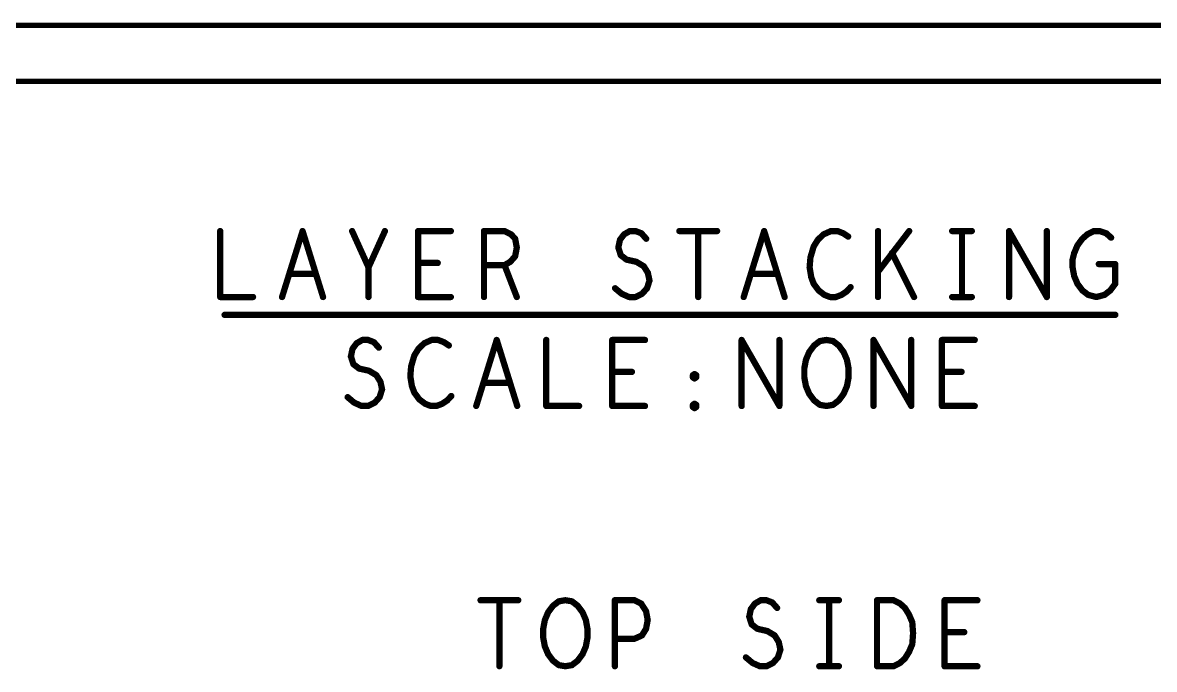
# Model space of a CAD drawing. Extents: x -2963 to -2452, y -1056 to -650.
# Drawn here: x -2598.29 to -2570.83, y -795.37 to -779.68 of the extents above; entities that cross this region are included whole.
import ezdxf

# ---------------------------------------------------------------- set-up
doc = ezdxf.new("R2010")
doc.units = 0
doc.header["$MEASUREMENT"] = 0
doc.layers.add('DRILLDRAWING', color=1, linetype='CONTINUOUS')

msp = doc.modelspace()

# ---------------------------------------------------------------- linework, layer by layer
at = {"layer": 'DRILLDRAWING'}
for points, const_width in [([(-2625.691, -779.747), (-2517.741, -779.747)], 0.13), ([(-2625.691, -781.106), (-2517.741, -781.106)], 0.13), ([(-2593.498, -786.337), (-2593.498, -784.737)], 0.152), ([(-2591.997, -786.337), (-2591.499, -784.737)], 0.152), ([(-2591.499, -784.737), (-2591.002, -786.337)], 0.152), ([(-2590.297, -784.737), (-2589.899, -785.617)], 0.152), ([(-2589.899, -785.617), (-2589.501, -784.737)], 0.152), ([(-2588.697, -786.337), (-2588.697, -784.737)], 0.152), ([(-2588.697, -784.737), (-2587.901, -784.737)], 0.152), ([(-2587.097, -786.337), (-2587.097, -784.737)], 0.152), ([(-2587.097, -784.737), (-2586.599, -784.737)], 0.152), ([(-2586.599, -784.737), (-2586.44, -784.817)], 0.152), ([(-2586.44, -784.817), (-2586.341, -784.923)], 0.152), ([(-2586.341, -784.923), (-2586.301, -785.137)], 0.152), ([(-2583.837, -785.137), (-2583.797, -784.95)], 0.152), ([(-2583.797, -784.95), (-2583.697, -784.817)], 0.152), ([(-2583.697, -784.817), (-2583.558, -784.737)], 0.152), ([(-2583.558, -784.737), (-2583.419, -784.737)], 0.152), ([(-2583.419, -784.737), (-2583.279, -784.79)], 0.152), ([(-2583.279, -784.79), (-2583.16, -784.923)], 0.152), ([(-2582.356, -784.737), (-2581.44, -784.737)], 0.152), ([(-2581.898, -786.337), (-2581.898, -784.737)], 0.152), ([(-2580.795, -786.337), (-2580.298, -784.737)], 0.152), ([(-2580.298, -784.737), (-2579.801, -786.337)], 0.152), ([(-2579.096, -785.11), (-2578.996, -784.95)], 0.152), ([(-2578.996, -784.95), (-2578.857, -784.817)], 0.152), ([(-2578.857, -784.817), (-2578.678, -784.737)], 0.152), ([(-2578.678, -784.737), (-2578.519, -784.737)], 0.152), ([(-2578.519, -784.737), (-2578.38, -784.79)], 0.152), ([(-2578.38, -784.79), (-2578.26, -784.87)], 0.152), ([(-2577.535, -786.337), (-2577.535, -784.737)], 0.152), ([(-2577.535, -785.724), (-2576.779, -784.737)], 0.152), ([(-2575.736, -784.737), (-2575.259, -784.737)], 0.152), ([(-2575.497, -786.337), (-2575.497, -784.737)], 0.152), ([(-2574.355, -786.337), (-2574.355, -784.737)], 0.152), ([(-2574.355, -784.737), (-2573.439, -786.337)], 0.152), ([(-2573.439, -786.337), (-2573.439, -784.737)], 0.152), ([(-2572.695, -785.083), (-2572.576, -784.923)], 0.152), ([(-2572.576, -784.923), (-2572.456, -784.817)], 0.152), ([(-2572.456, -784.817), (-2572.297, -784.737)], 0.152), ([(-2572.297, -784.737), (-2572.158, -784.737)], 0.152), ([(-2572.158, -784.737), (-2571.999, -784.79)], 0.152), ([(-2571.999, -784.79), (-2571.879, -784.897)], 0.152), ([(-2586.341, -785.35), (-2586.301, -785.137)], 0.152), ([(-2583.837, -785.137), (-2583.777, -785.323)], 0.152), ([(-2579.175, -785.377), (-2579.096, -785.11)], 0.152), ([(-2572.774, -785.27), (-2572.695, -785.083)], 0.152), ([(-2588.697, -785.51), (-2588.219, -785.51)], 0.152), ([(-2586.599, -785.563), (-2586.46, -785.483)], 0.152), ([(-2586.46, -785.483), (-2586.341, -785.35)], 0.152), ([(-2583.777, -785.323), (-2583.638, -785.43)], 0.152), ([(-2583.638, -785.43), (-2583.399, -785.483)], 0.152), ([(-2583.399, -785.483), (-2583.22, -785.59)], 0.152), ([(-2579.195, -785.617), (-2579.175, -785.377)], 0.152), ([(-2577.197, -785.27), (-2576.66, -786.337)], 0.152), ([(-2572.814, -785.43), (-2572.774, -785.27)], 0.152), ([(-2572.814, -785.617), (-2572.814, -785.43)], 0.152), ([(-2591.818, -785.777), (-2591.181, -785.777)], 0.152), ([(-2589.899, -786.337), (-2589.899, -785.617)], 0.152), ([(-2587.097, -785.563), (-2586.599, -785.563)], 0.152), ([(-2586.599, -785.563), (-2586.301, -786.337)], 0.152), ([(-2583.22, -785.59), (-2583.12, -785.75)], 0.152), ([(-2583.12, -785.75), (-2583.081, -785.937)], 0.152), ([(-2580.616, -785.777), (-2579.98, -785.777)], 0.152), ([(-2579.195, -785.617), (-2579.155, -785.857)], 0.152), ([(-2572.814, -785.617), (-2572.774, -785.83)], 0.152), ([(-2572.178, -785.537), (-2571.78, -785.537)], 0.152), ([(-2571.78, -786.017), (-2571.78, -785.537)], 0.152), ([(-2583.14, -786.124), (-2583.081, -785.937)], 0.152), ([(-2579.155, -785.857), (-2579.096, -786.017)], 0.152), ([(-2579.096, -786.017), (-2578.976, -786.177)], 0.152), ([(-2572.774, -785.83), (-2572.695, -786.017)], 0.152), ([(-2572.695, -786.017), (-2572.576, -786.177)], 0.152), ([(-2571.899, -786.177), (-2571.78, -786.017)], 0.152), ([(-2593.498, -786.337), (-2592.702, -786.337)], 0.152), ([(-2588.697, -786.337), (-2587.901, -786.337)], 0.152), ([(-2583.916, -786.124), (-2583.757, -786.257)], 0.152), ([(-2583.757, -786.257), (-2583.578, -786.337)], 0.152), ([(-2583.578, -786.337), (-2583.419, -786.337)], 0.152), ([(-2583.419, -786.337), (-2583.26, -786.257)], 0.152), ([(-2583.26, -786.257), (-2583.14, -786.124)], 0.152), ([(-2578.976, -786.177), (-2578.837, -786.284)], 0.152), ([(-2578.837, -786.284), (-2578.698, -786.337)], 0.152), ([(-2578.698, -786.337), (-2578.559, -786.337)], 0.152), ([(-2578.559, -786.337), (-2578.419, -786.284)], 0.152), ([(-2578.419, -786.284), (-2578.3, -786.204)], 0.152), ([(-2578.3, -786.204), (-2578.2, -786.097)], 0.152), ([(-2575.736, -786.337), (-2575.259, -786.337)], 0.152), ([(-2572.576, -786.177), (-2572.436, -786.284)], 0.152), ([(-2572.436, -786.284), (-2572.237, -786.337)], 0.152), ([(-2572.237, -786.337), (-2572.038, -786.284)], 0.152), ([(-2572.038, -786.284), (-2571.899, -786.177)], 0.152), ([(-2593.392, -786.769), (-2571.776, -786.769)], 0.152), ([(-2590.187, -787.458), (-2590.048, -787.378)], 0.152), ([(-2590.048, -787.378), (-2589.909, -787.378)], 0.152), ([(-2589.909, -787.378), (-2589.769, -787.432)], 0.152), ([(-2589.769, -787.432), (-2589.65, -787.565)], 0.152), ([(-2588.547, -787.458), (-2588.368, -787.378)], 0.152), ([(-2588.368, -787.378), (-2588.209, -787.378)], 0.152), ([(-2588.209, -787.378), (-2588.07, -787.432)], 0.152), ([(-2588.07, -787.432), (-2587.95, -787.512)], 0.152), ([(-2587.285, -788.979), (-2586.788, -787.378)], 0.152), ([(-2586.788, -787.378), (-2586.29, -788.979)], 0.152), ([(-2585.585, -788.979), (-2585.585, -787.378)], 0.152), ([(-2583.985, -788.979), (-2583.985, -787.378)], 0.152), ([(-2583.985, -787.378), (-2583.189, -787.378)], 0.152), ([(-2580.845, -788.979), (-2580.845, -787.378)], 0.152), ([(-2580.845, -787.378), (-2579.929, -788.979)], 0.152), ([(-2579.929, -788.979), (-2579.929, -787.378)], 0.152), ([(-2579.085, -787.512), (-2578.946, -787.405)], 0.152), ([(-2578.946, -787.405), (-2578.787, -787.378)], 0.152), ([(-2578.787, -787.378), (-2578.627, -787.405)], 0.152), ([(-2578.627, -787.405), (-2578.488, -787.512)], 0.152), ([(-2577.644, -788.979), (-2577.644, -787.378)], 0.152), ([(-2577.644, -787.378), (-2576.729, -788.979)], 0.152), ([(-2576.729, -788.979), (-2576.729, -787.378)], 0.152), ([(-2575.984, -788.979), (-2575.984, -787.378)], 0.152), ([(-2575.984, -787.378), (-2575.188, -787.378)], 0.152), ([(-2590.326, -787.778), (-2590.287, -787.592)], 0.152), ([(-2590.287, -787.592), (-2590.187, -787.458)], 0.152), ([(-2588.786, -787.752), (-2588.686, -787.592)], 0.152), ([(-2588.686, -787.592), (-2588.547, -787.458)], 0.152), ([(-2579.284, -787.858), (-2579.205, -787.672)], 0.152), ([(-2579.205, -787.672), (-2579.085, -787.512)], 0.152), ([(-2578.488, -787.512), (-2578.369, -787.672)], 0.152), ([(-2578.369, -787.672), (-2578.289, -787.858)], 0.152), ([(-2590.326, -787.778), (-2590.267, -787.965)], 0.152), ([(-2590.267, -787.965), (-2590.127, -788.072)], 0.152), ([(-2588.865, -788.018), (-2588.786, -787.752)], 0.152), ([(-2579.324, -788.072), (-2579.284, -787.858)], 0.152), ([(-2578.289, -787.858), (-2578.249, -788.072)], 0.152), ([(-2590.127, -788.072), (-2589.889, -788.125)], 0.152), ([(-2589.889, -788.125), (-2589.709, -788.232)], 0.152), ([(-2589.709, -788.232), (-2589.61, -788.392)], 0.152), ([(-2588.885, -788.258), (-2588.865, -788.018)], 0.152), ([(-2588.885, -788.258), (-2588.846, -788.498)], 0.152), ([(-2583.985, -788.152), (-2583.508, -788.152)], 0.152), ([(-2582.027, -788.232), (-2581.987, -788.205)], 0.152), ([(-2582.027, -788.285), (-2582.027, -788.232)], 0.152), ([(-2581.987, -788.205), (-2581.947, -788.232)], 0.152), ([(-2581.947, -788.285), (-2581.947, -788.232)], 0.152), ([(-2579.324, -788.285), (-2579.324, -788.072)], 0.152), ([(-2578.249, -788.285), (-2578.249, -788.072)], 0.152), ([(-2575.984, -788.152), (-2575.507, -788.152)], 0.152), ([(-2589.61, -788.392), (-2589.57, -788.578)], 0.152), ([(-2588.846, -788.498), (-2588.786, -788.658)], 0.152), ([(-2587.106, -788.418), (-2586.469, -788.418)], 0.152), ([(-2582.027, -788.285), (-2581.987, -788.312)], 0.152), ([(-2581.987, -788.312), (-2581.947, -788.285)], 0.152), ([(-2579.324, -788.285), (-2579.284, -788.498)], 0.152), ([(-2579.284, -788.498), (-2579.205, -788.685)], 0.152), ([(-2578.369, -788.685), (-2578.289, -788.498)], 0.152), ([(-2578.289, -788.498), (-2578.249, -788.285)], 0.152), ([(-2590.406, -788.765), (-2590.247, -788.899)], 0.152), ([(-2589.749, -788.899), (-2589.63, -788.765)], 0.152), ([(-2589.63, -788.765), (-2589.57, -788.578)], 0.152), ([(-2588.786, -788.658), (-2588.667, -788.819)], 0.152), ([(-2588.667, -788.819), (-2588.527, -788.925)], 0.152), ([(-2587.99, -788.845), (-2587.891, -788.739)], 0.152), ([(-2579.205, -788.685), (-2579.085, -788.845)], 0.152), ([(-2578.488, -788.845), (-2578.369, -788.685)], 0.152), ([(-2590.247, -788.899), (-2590.068, -788.979)], 0.152), ([(-2590.068, -788.979), (-2589.909, -788.979)], 0.152), ([(-2589.909, -788.979), (-2589.749, -788.899)], 0.152), ([(-2588.527, -788.925), (-2588.388, -788.979)], 0.152), ([(-2588.388, -788.979), (-2588.249, -788.979)], 0.152), ([(-2588.249, -788.979), (-2588.109, -788.925)], 0.152), ([(-2588.109, -788.925), (-2587.99, -788.845)], 0.152), ([(-2585.585, -788.979), (-2584.789, -788.979)], 0.152), ([(-2583.985, -788.979), (-2583.189, -788.979)], 0.152), ([(-2582.027, -788.952), (-2581.987, -788.925)], 0.152), ([(-2582.027, -789.005), (-2582.027, -788.952)], 0.152), ([(-2582.027, -789.005), (-2581.987, -789.032)], 0.152), ([(-2581.987, -788.925), (-2581.947, -788.952)], 0.152), ([(-2581.987, -789.032), (-2581.947, -789.005)], 0.152), ([(-2581.947, -789.005), (-2581.947, -788.952)], 0.152), ([(-2579.085, -788.845), (-2578.946, -788.952)], 0.152), ([(-2578.946, -788.952), (-2578.787, -788.979)], 0.152), ([(-2578.787, -788.979), (-2578.627, -788.952)], 0.152), ([(-2578.627, -788.952), (-2578.488, -788.845)], 0.152), ([(-2575.984, -788.979), (-2575.188, -788.979)], 0.152), ([(-2587.181, -793.691), (-2586.265, -793.691)], 0.152), ([(-2586.723, -795.292), (-2586.723, -793.691)], 0.152), ([(-2585.421, -793.825), (-2585.282, -793.718)], 0.152), ([(-2585.282, -793.718), (-2585.123, -793.691)], 0.152), ([(-2585.123, -793.691), (-2584.963, -793.718)], 0.152), ([(-2584.963, -793.718), (-2584.824, -793.825)], 0.152), ([(-2583.921, -795.292), (-2583.921, -793.691)], 0.152), ([(-2583.921, -793.691), (-2583.443, -793.691)], 0.152), ([(-2583.443, -793.691), (-2583.284, -793.771)], 0.152), ([(-2583.284, -793.771), (-2583.164, -793.958)], 0.152), ([(-2580.621, -793.905), (-2580.521, -793.771)], 0.152), ([(-2580.521, -793.771), (-2580.382, -793.691)], 0.152), ([(-2580.382, -793.691), (-2580.243, -793.691)], 0.152), ([(-2580.243, -793.691), (-2580.103, -793.745)], 0.152), ([(-2580.103, -793.745), (-2579.984, -793.878)], 0.152), ([(-2578.961, -793.691), (-2578.483, -793.691)], 0.152), ([(-2578.722, -795.292), (-2578.722, -793.691)], 0.152), ([(-2577.559, -795.292), (-2577.559, -793.691)], 0.152), ([(-2577.559, -793.691), (-2577.162, -793.691)], 0.152), ([(-2577.162, -793.691), (-2577.002, -793.771)], 0.152), ([(-2577.002, -793.771), (-2576.883, -793.878)], 0.152), ([(-2575.92, -795.292), (-2575.92, -793.691)], 0.152), ([(-2575.92, -793.691), (-2575.123, -793.691)], 0.152), ([(-2585.62, -794.171), (-2585.541, -793.985)], 0.152), ([(-2585.541, -793.985), (-2585.421, -793.825)], 0.152), ([(-2584.824, -793.825), (-2584.705, -793.985)], 0.152), ([(-2584.705, -793.985), (-2584.625, -794.171)], 0.152), ([(-2583.164, -793.958), (-2583.124, -794.171)], 0.152), ([(-2580.66, -794.091), (-2580.621, -793.905)], 0.152), ([(-2576.883, -793.878), (-2576.783, -794.038)], 0.152), ([(-2576.783, -794.038), (-2576.704, -794.225)], 0.152), ([(-2585.66, -794.385), (-2585.62, -794.171)], 0.152), ([(-2584.625, -794.171), (-2584.586, -794.385)], 0.152), ([(-2583.164, -794.385), (-2583.124, -794.171)], 0.152), ([(-2580.66, -794.091), (-2580.601, -794.278)], 0.152), ([(-2580.601, -794.278), (-2580.461, -794.385)], 0.152), ([(-2576.704, -794.225), (-2576.684, -794.491)], 0.152), ([(-2585.66, -794.598), (-2585.66, -794.385)], 0.152), ([(-2584.586, -794.598), (-2584.586, -794.385)], 0.152), ([(-2583.443, -794.625), (-2583.264, -794.545)], 0.152), ([(-2583.264, -794.545), (-2583.164, -794.385)], 0.152), ([(-2580.461, -794.385), (-2580.223, -794.438)], 0.152), ([(-2580.223, -794.438), (-2580.043, -794.545)], 0.152), ([(-2580.043, -794.545), (-2579.944, -794.705)], 0.152), ([(-2576.704, -794.758), (-2576.684, -794.491)], 0.152), ([(-2575.92, -794.465), (-2575.442, -794.465)], 0.152), ([(-2585.66, -794.598), (-2585.62, -794.812)], 0.152), ([(-2585.62, -794.812), (-2585.541, -794.998)], 0.152), ([(-2584.705, -794.998), (-2584.625, -794.812)], 0.152), ([(-2584.625, -794.812), (-2584.586, -794.598)], 0.152), ([(-2583.921, -794.625), (-2583.443, -794.625)], 0.152), ([(-2579.944, -794.705), (-2579.904, -794.892)], 0.152), ([(-2576.783, -794.945), (-2576.704, -794.758)], 0.152), ([(-2585.541, -794.998), (-2585.421, -795.158)], 0.152), ([(-2584.824, -795.158), (-2584.705, -794.998)], 0.152), ([(-2580.74, -795.078), (-2580.581, -795.212)], 0.152), ([(-2580.083, -795.212), (-2579.964, -795.078)], 0.152), ([(-2579.964, -795.078), (-2579.904, -794.892)], 0.152), ([(-2577.002, -795.212), (-2576.883, -795.105)], 0.152), ([(-2576.883, -795.105), (-2576.783, -794.945)], 0.152), ([(-2585.421, -795.158), (-2585.282, -795.265)], 0.152), ([(-2585.282, -795.265), (-2585.123, -795.292)], 0.152), ([(-2585.123, -795.292), (-2584.963, -795.265)], 0.152), ([(-2584.963, -795.265), (-2584.824, -795.158)], 0.152), ([(-2580.581, -795.212), (-2580.402, -795.292)], 0.152), ([(-2580.402, -795.292), (-2580.243, -795.292)], 0.152), ([(-2580.243, -795.292), (-2580.083, -795.212)], 0.152), ([(-2578.961, -795.292), (-2578.483, -795.292)], 0.152), ([(-2577.559, -795.292), (-2577.162, -795.292)], 0.152), ([(-2577.162, -795.292), (-2577.002, -795.212)], 0.152), ([(-2575.92, -795.292), (-2575.123, -795.292)], 0.152)]:
    msp.add_lwpolyline(points, dxfattribs=dict(at, const_width=const_width))
at = {"layer": 'DRILLDRAWING', "const_width": 0.0762}
for points in [[(-2593.536, -784.737, 1), (-2593.46, -784.737, 1)], [(-2591.537, -784.737, 1), (-2591.461, -784.737, 1)], [(-2591.537, -784.737, 1), (-2591.461, -784.737, 1)], [(-2590.335, -784.737, 1), (-2590.259, -784.737, 1)], [(-2589.539, -784.737, 1), (-2589.463, -784.737, 1)], [(-2588.735, -784.737, 1), (-2588.659, -784.737, 1)], [(-2588.735, -784.737, 1), (-2588.659, -784.737, 1)], [(-2587.939, -784.737, 1), (-2587.863, -784.737, 1)], [(-2587.135, -784.737, 1), (-2587.059, -784.737, 1)], [(-2587.135, -784.737, 1), (-2587.059, -784.737, 1)], [(-2586.637, -784.737, 1), (-2586.561, -784.737, 1)], [(-2586.637, -784.737, 1), (-2586.561, -784.737, 1)], [(-2586.478, -784.817, 1), (-2586.402, -784.817, 1)], [(-2586.478, -784.817, 1), (-2586.402, -784.817, 1)], [(-2586.379, -784.923, 1), (-2586.303, -784.923, 1)], [(-2586.379, -784.923, 1), (-2586.303, -784.923, 1)], [(-2583.835, -784.95, 1), (-2583.759, -784.95, 1)], [(-2583.835, -784.95, 1), (-2583.759, -784.95, 1)], [(-2583.735, -784.817, 1), (-2583.659, -784.817, 1)], [(-2583.735, -784.817, 1), (-2583.659, -784.817, 1)], [(-2583.596, -784.737, 1), (-2583.52, -784.737, 1)], [(-2583.596, -784.737, 1), (-2583.52, -784.737, 1)], [(-2583.457, -784.737, 1), (-2583.381, -784.737, 1)], [(-2583.457, -784.737, 1), (-2583.381, -784.737, 1)], [(-2583.318, -784.79, 1), (-2583.241, -784.79, 1)], [(-2583.318, -784.79, 1), (-2583.241, -784.79, 1)], [(-2583.198, -784.923, 1), (-2583.122, -784.923, 1)], [(-2582.394, -784.737, 1), (-2582.318, -784.737, 1)], [(-2581.936, -784.737, 1), (-2581.86, -784.737, 1)], [(-2581.479, -784.737, 1), (-2581.402, -784.737, 1)], [(-2580.336, -784.737, 1), (-2580.26, -784.737, 1)], [(-2580.336, -784.737, 1), (-2580.26, -784.737, 1)], [(-2579.034, -784.95, 1), (-2578.958, -784.95, 1)], [(-2579.034, -784.95, 1), (-2578.958, -784.95, 1)], [(-2578.895, -784.817, 1), (-2578.819, -784.817, 1)], [(-2578.895, -784.817, 1), (-2578.819, -784.817, 1)], [(-2578.716, -784.737, 1), (-2578.64, -784.737, 1)], [(-2578.716, -784.737, 1), (-2578.64, -784.737, 1)], [(-2578.557, -784.737, 1), (-2578.481, -784.737, 1)], [(-2578.557, -784.737, 1), (-2578.481, -784.737, 1)], [(-2578.418, -784.79, 1), (-2578.341, -784.79, 1)], [(-2578.418, -784.79, 1), (-2578.341, -784.79, 1)], [(-2578.298, -784.87, 1), (-2578.222, -784.87, 1)], [(-2577.573, -784.737, 1), (-2577.497, -784.737, 1)], [(-2576.817, -784.737, 1), (-2576.741, -784.737, 1)], [(-2575.774, -784.737, 1), (-2575.698, -784.737, 1)], [(-2575.535, -784.737, 1), (-2575.459, -784.737, 1)], [(-2575.297, -784.737, 1), (-2575.221, -784.737, 1)], [(-2574.393, -784.737, 1), (-2574.317, -784.737, 1)], [(-2574.393, -784.737, 1), (-2574.317, -784.737, 1)], [(-2573.478, -784.737, 1), (-2573.401, -784.737, 1)], [(-2572.614, -784.923, 1), (-2572.538, -784.923, 1)], [(-2572.614, -784.923, 1), (-2572.538, -784.923, 1)], [(-2572.494, -784.817, 1), (-2572.418, -784.817, 1)], [(-2572.494, -784.817, 1), (-2572.418, -784.817, 1)], [(-2572.335, -784.737, 1), (-2572.259, -784.737, 1)], [(-2572.335, -784.737, 1), (-2572.259, -784.737, 1)], [(-2572.196, -784.737, 1), (-2572.12, -784.737, 1)], [(-2572.196, -784.737, 1), (-2572.12, -784.737, 1)], [(-2572.037, -784.79, 1), (-2571.96, -784.79, 1)], [(-2572.037, -784.79, 1), (-2571.96, -784.79, 1)], [(-2571.917, -784.897, 1), (-2571.841, -784.897, 1)], [(-2586.339, -785.137, 1), (-2586.263, -785.137, 1)], [(-2586.339, -785.137, 1), (-2586.263, -785.137, 1)], [(-2583.875, -785.137, 1), (-2583.799, -785.137, 1)], [(-2583.875, -785.137, 1), (-2583.799, -785.137, 1)], [(-2579.134, -785.11, 1), (-2579.058, -785.11, 1)], [(-2579.134, -785.11, 1), (-2579.058, -785.11, 1)], [(-2572.733, -785.083, 1), (-2572.657, -785.083, 1)], [(-2572.733, -785.083, 1), (-2572.657, -785.083, 1)], [(-2588.735, -785.51, 1), (-2588.659, -785.51, 1)], [(-2588.258, -785.51, 1), (-2588.181, -785.51, 1)], [(-2586.498, -785.483, 1), (-2586.422, -785.483, 1)], [(-2586.498, -785.483, 1), (-2586.422, -785.483, 1)], [(-2586.379, -785.35, 1), (-2586.303, -785.35, 1)], [(-2586.379, -785.35, 1), (-2586.303, -785.35, 1)], [(-2583.815, -785.323, 1), (-2583.739, -785.323, 1)], [(-2583.815, -785.323, 1), (-2583.739, -785.323, 1)], [(-2583.676, -785.43, 1), (-2583.599, -785.43, 1)], [(-2583.676, -785.43, 1), (-2583.599, -785.43, 1)], [(-2583.437, -785.483, 1), (-2583.361, -785.483, 1)], [(-2583.437, -785.483, 1), (-2583.361, -785.483, 1)], [(-2579.213, -785.377, 1), (-2579.137, -785.377, 1)], [(-2579.213, -785.377, 1), (-2579.137, -785.377, 1)], [(-2577.235, -785.27, 1), (-2577.159, -785.27, 1)], [(-2572.852, -785.43, 1), (-2572.776, -785.43, 1)], [(-2572.852, -785.43, 1), (-2572.776, -785.43, 1)], [(-2572.813, -785.27, 1), (-2572.736, -785.27, 1)], [(-2572.813, -785.27, 1), (-2572.736, -785.27, 1)], [(-2591.856, -785.777, 1), (-2591.78, -785.777, 1)], [(-2591.219, -785.777, 1), (-2591.143, -785.777, 1)], [(-2589.937, -785.617, 1), (-2589.861, -785.617, 1)], [(-2589.937, -785.617, 1), (-2589.861, -785.617, 1)], [(-2589.937, -785.617, 1), (-2589.861, -785.617, 1)], [(-2587.135, -785.563, 1), (-2587.059, -785.563, 1)], [(-2586.637, -785.563, 1), (-2586.561, -785.563, 1)], [(-2586.637, -785.563, 1), (-2586.561, -785.563, 1)], [(-2586.637, -785.563, 1), (-2586.561, -785.563, 1)], [(-2583.258, -785.59, 1), (-2583.182, -785.59, 1)], [(-2583.258, -785.59, 1), (-2583.182, -785.59, 1)], [(-2583.159, -785.75, 1), (-2583.082, -785.75, 1)], [(-2583.159, -785.75, 1), (-2583.082, -785.75, 1)], [(-2580.654, -785.777, 1), (-2580.578, -785.777, 1)], [(-2580.018, -785.777, 1), (-2579.942, -785.777, 1)], [(-2579.233, -785.617, 1), (-2579.157, -785.617, 1)], [(-2579.233, -785.617, 1), (-2579.157, -785.617, 1)], [(-2577.573, -785.724, 1), (-2577.497, -785.724, 1)], [(-2572.852, -785.617, 1), (-2572.776, -785.617, 1)], [(-2572.852, -785.617, 1), (-2572.776, -785.617, 1)], [(-2572.216, -785.537, 1), (-2572.139, -785.537, 1)], [(-2571.818, -785.537, 1), (-2571.741, -785.537, 1)], [(-2571.818, -785.537, 1), (-2571.741, -785.537, 1)], [(-2583.119, -785.937, 1), (-2583.042, -785.937, 1)], [(-2583.119, -785.937, 1), (-2583.042, -785.937, 1)], [(-2579.194, -785.857, 1), (-2579.117, -785.857, 1)], [(-2579.194, -785.857, 1), (-2579.117, -785.857, 1)], [(-2579.134, -786.017, 1), (-2579.058, -786.017, 1)], [(-2579.134, -786.017, 1), (-2579.058, -786.017, 1)], [(-2572.813, -785.83, 1), (-2572.736, -785.83, 1)], [(-2572.813, -785.83, 1), (-2572.736, -785.83, 1)], [(-2572.733, -786.017, 1), (-2572.657, -786.017, 1)], [(-2572.733, -786.017, 1), (-2572.657, -786.017, 1)], [(-2571.818, -786.017, 1), (-2571.741, -786.017, 1)], [(-2571.818, -786.017, 1), (-2571.741, -786.017, 1)], [(-2593.536, -786.337, 1), (-2593.46, -786.337, 1)], [(-2593.536, -786.337, 1), (-2593.46, -786.337, 1)], [(-2592.74, -786.337, 1), (-2592.663, -786.337, 1)], [(-2592.035, -786.337, 1), (-2591.959, -786.337, 1)], [(-2591.04, -786.337, 1), (-2590.964, -786.337, 1)], [(-2589.937, -786.337, 1), (-2589.861, -786.337, 1)], [(-2588.735, -786.337, 1), (-2588.659, -786.337, 1)], [(-2588.735, -786.337, 1), (-2588.659, -786.337, 1)], [(-2587.939, -786.337, 1), (-2587.863, -786.337, 1)], [(-2587.135, -786.337, 1), (-2587.059, -786.337, 1)], [(-2586.339, -786.337, 1), (-2586.263, -786.337, 1)], [(-2583.954, -786.124, 1), (-2583.878, -786.124, 1)], [(-2583.795, -786.257, 1), (-2583.719, -786.257, 1)], [(-2583.795, -786.257, 1), (-2583.719, -786.257, 1)], [(-2583.616, -786.337, 1), (-2583.54, -786.337, 1)], [(-2583.616, -786.337, 1), (-2583.54, -786.337, 1)], [(-2583.457, -786.337, 1), (-2583.381, -786.337, 1)], [(-2583.457, -786.337, 1), (-2583.381, -786.337, 1)], [(-2583.298, -786.257, 1), (-2583.222, -786.257, 1)], [(-2583.298, -786.257, 1), (-2583.222, -786.257, 1)], [(-2583.178, -786.124, 1), (-2583.102, -786.124, 1)], [(-2583.178, -786.124, 1), (-2583.102, -786.124, 1)], [(-2581.936, -786.337, 1), (-2581.86, -786.337, 1)], [(-2580.833, -786.337, 1), (-2580.757, -786.337, 1)], [(-2579.839, -786.337, 1), (-2579.763, -786.337, 1)], [(-2579.015, -786.177, 1), (-2578.938, -786.177, 1)], [(-2579.015, -786.177, 1), (-2578.938, -786.177, 1)], [(-2578.875, -786.284, 1), (-2578.799, -786.284, 1)], [(-2578.875, -786.284, 1), (-2578.799, -786.284, 1)], [(-2578.736, -786.337, 1), (-2578.66, -786.337, 1)], [(-2578.736, -786.337, 1), (-2578.66, -786.337, 1)], [(-2578.597, -786.337, 1), (-2578.52, -786.337, 1)], [(-2578.597, -786.337, 1), (-2578.52, -786.337, 1)], [(-2578.457, -786.284, 1), (-2578.381, -786.284, 1)], [(-2578.457, -786.284, 1), (-2578.381, -786.284, 1)], [(-2578.338, -786.204, 1), (-2578.262, -786.204, 1)], [(-2578.338, -786.204, 1), (-2578.262, -786.204, 1)], [(-2578.239, -786.097, 1), (-2578.162, -786.097, 1)], [(-2577.573, -786.337, 1), (-2577.497, -786.337, 1)], [(-2576.698, -786.337, 1), (-2576.622, -786.337, 1)], [(-2575.774, -786.337, 1), (-2575.698, -786.337, 1)], [(-2575.535, -786.337, 1), (-2575.459, -786.337, 1)], [(-2575.297, -786.337, 1), (-2575.221, -786.337, 1)], [(-2574.393, -786.337, 1), (-2574.317, -786.337, 1)], [(-2573.478, -786.337, 1), (-2573.401, -786.337, 1)], [(-2573.478, -786.337, 1), (-2573.401, -786.337, 1)], [(-2572.614, -786.177, 1), (-2572.538, -786.177, 1)], [(-2572.614, -786.177, 1), (-2572.538, -786.177, 1)], [(-2572.474, -786.284, 1), (-2572.398, -786.284, 1)], [(-2572.474, -786.284, 1), (-2572.398, -786.284, 1)], [(-2572.275, -786.337, 1), (-2572.199, -786.337, 1)], [(-2572.275, -786.337, 1), (-2572.199, -786.337, 1)], [(-2572.077, -786.284, 1), (-2572, -786.284, 1)], [(-2572.077, -786.284, 1), (-2572, -786.284, 1)], [(-2571.937, -786.177, 1), (-2571.861, -786.177, 1)], [(-2571.937, -786.177, 1), (-2571.861, -786.177, 1)], [(-2593.43, -786.769, 1), (-2593.354, -786.769, 1)], [(-2571.814, -786.769, 1), (-2571.738, -786.769, 1)], [(-2590.086, -787.378, 1), (-2590.01, -787.378, 1)], [(-2590.086, -787.378, 1), (-2590.01, -787.378, 1)], [(-2589.947, -787.378, 1), (-2589.87, -787.378, 1)], [(-2589.947, -787.378, 1), (-2589.87, -787.378, 1)], [(-2589.807, -787.432, 1), (-2589.731, -787.432, 1)], [(-2589.807, -787.432, 1), (-2589.731, -787.432, 1)], [(-2588.406, -787.378, 1), (-2588.33, -787.378, 1)], [(-2588.406, -787.378, 1), (-2588.33, -787.378, 1)], [(-2588.247, -787.378, 1), (-2588.171, -787.378, 1)], [(-2588.247, -787.378, 1), (-2588.171, -787.378, 1)], [(-2588.108, -787.432, 1), (-2588.032, -787.432, 1)], [(-2588.108, -787.432, 1), (-2588.032, -787.432, 1)], [(-2586.826, -787.378, 1), (-2586.75, -787.378, 1)], [(-2586.826, -787.378, 1), (-2586.75, -787.378, 1)], [(-2585.624, -787.378, 1), (-2585.547, -787.378, 1)], [(-2584.023, -787.378, 1), (-2583.947, -787.378, 1)], [(-2584.023, -787.378, 1), (-2583.947, -787.378, 1)], [(-2583.227, -787.378, 1), (-2583.151, -787.378, 1)], [(-2580.883, -787.378, 1), (-2580.806, -787.378, 1)], [(-2580.883, -787.378, 1), (-2580.806, -787.378, 1)], [(-2579.967, -787.378, 1), (-2579.891, -787.378, 1)], [(-2578.984, -787.405, 1), (-2578.908, -787.405, 1)], [(-2578.984, -787.405, 1), (-2578.908, -787.405, 1)], [(-2578.825, -787.378, 1), (-2578.749, -787.378, 1)], [(-2578.825, -787.378, 1), (-2578.749, -787.378, 1)], [(-2578.666, -787.405, 1), (-2578.589, -787.405, 1)], [(-2578.666, -787.405, 1), (-2578.589, -787.405, 1)], [(-2577.682, -787.378, 1), (-2577.606, -787.378, 1)], [(-2577.682, -787.378, 1), (-2577.606, -787.378, 1)], [(-2576.767, -787.378, 1), (-2576.691, -787.378, 1)], [(-2576.022, -787.378, 1), (-2575.946, -787.378, 1)], [(-2576.022, -787.378, 1), (-2575.946, -787.378, 1)], [(-2575.226, -787.378, 1), (-2575.15, -787.378, 1)], [(-2590.325, -787.592, 1), (-2590.248, -787.592, 1)], [(-2590.325, -787.592, 1), (-2590.248, -787.592, 1)], [(-2590.225, -787.458, 1), (-2590.149, -787.458, 1)], [(-2590.225, -787.458, 1), (-2590.149, -787.458, 1)], [(-2589.688, -787.565, 1), (-2589.612, -787.565, 1)], [(-2588.724, -787.592, 1), (-2588.648, -787.592, 1)], [(-2588.724, -787.592, 1), (-2588.648, -787.592, 1)], [(-2588.585, -787.458, 1), (-2588.509, -787.458, 1)], [(-2588.585, -787.458, 1), (-2588.509, -787.458, 1)], [(-2587.988, -787.512, 1), (-2587.912, -787.512, 1)], [(-2579.243, -787.672, 1), (-2579.166, -787.672, 1)], [(-2579.243, -787.672, 1), (-2579.166, -787.672, 1)], [(-2579.123, -787.512, 1), (-2579.047, -787.512, 1)], [(-2579.123, -787.512, 1), (-2579.047, -787.512, 1)], [(-2578.526, -787.512, 1), (-2578.45, -787.512, 1)], [(-2578.526, -787.512, 1), (-2578.45, -787.512, 1)], [(-2578.407, -787.672, 1), (-2578.331, -787.672, 1)], [(-2578.407, -787.672, 1), (-2578.331, -787.672, 1)], [(-2590.365, -787.778, 1), (-2590.288, -787.778, 1)], [(-2590.365, -787.778, 1), (-2590.288, -787.778, 1)], [(-2590.305, -787.965, 1), (-2590.229, -787.965, 1)], [(-2590.305, -787.965, 1), (-2590.229, -787.965, 1)], [(-2588.824, -787.752, 1), (-2588.748, -787.752, 1)], [(-2588.824, -787.752, 1), (-2588.748, -787.752, 1)], [(-2579.322, -787.858, 1), (-2579.246, -787.858, 1)], [(-2579.322, -787.858, 1), (-2579.246, -787.858, 1)], [(-2578.327, -787.858, 1), (-2578.251, -787.858, 1)], [(-2578.327, -787.858, 1), (-2578.251, -787.858, 1)], [(-2590.165, -788.072, 1), (-2590.089, -788.072, 1)], [(-2590.165, -788.072, 1), (-2590.089, -788.072, 1)], [(-2589.927, -788.125, 1), (-2589.85, -788.125, 1)], [(-2589.927, -788.125, 1), (-2589.85, -788.125, 1)], [(-2589.748, -788.232, 1), (-2589.671, -788.232, 1)], [(-2589.748, -788.232, 1), (-2589.671, -788.232, 1)], [(-2588.923, -788.258, 1), (-2588.847, -788.258, 1)], [(-2588.923, -788.258, 1), (-2588.847, -788.258, 1)], [(-2588.904, -788.018, 1), (-2588.827, -788.018, 1)], [(-2588.904, -788.018, 1), (-2588.827, -788.018, 1)], [(-2584.023, -788.152, 1), (-2583.947, -788.152, 1)], [(-2583.546, -788.152, 1), (-2583.47, -788.152, 1)], [(-2582.065, -788.232, 1), (-2581.989, -788.232, 1)], [(-2582.065, -788.232, 1), (-2581.989, -788.232, 1)], [(-2582.025, -788.205, 1), (-2581.949, -788.205, 1)], [(-2582.025, -788.205, 1), (-2581.949, -788.205, 1)], [(-2581.985, -788.232, 1), (-2581.909, -788.232, 1)], [(-2581.985, -788.232, 1), (-2581.909, -788.232, 1)], [(-2579.362, -788.072, 1), (-2579.286, -788.072, 1)], [(-2579.362, -788.072, 1), (-2579.286, -788.072, 1)], [(-2578.288, -788.072, 1), (-2578.211, -788.072, 1)], [(-2578.288, -788.072, 1), (-2578.211, -788.072, 1)], [(-2576.022, -788.152, 1), (-2575.946, -788.152, 1)], [(-2575.545, -788.152, 1), (-2575.469, -788.152, 1)], [(-2589.648, -788.392, 1), (-2589.572, -788.392, 1)], [(-2589.648, -788.392, 1), (-2589.572, -788.392, 1)], [(-2588.884, -788.498, 1), (-2588.807, -788.498, 1)], [(-2588.884, -788.498, 1), (-2588.807, -788.498, 1)], [(-2587.144, -788.418, 1), (-2587.068, -788.418, 1)], [(-2586.508, -788.418, 1), (-2586.431, -788.418, 1)], [(-2582.065, -788.285, 1), (-2581.989, -788.285, 1)], [(-2582.065, -788.285, 1), (-2581.989, -788.285, 1)], [(-2582.025, -788.312, 1), (-2581.949, -788.312, 1)], [(-2582.025, -788.312, 1), (-2581.949, -788.312, 1)], [(-2581.985, -788.285, 1), (-2581.909, -788.285, 1)], [(-2581.985, -788.285, 1), (-2581.909, -788.285, 1)], [(-2579.362, -788.285, 1), (-2579.286, -788.285, 1)], [(-2579.362, -788.285, 1), (-2579.286, -788.285, 1)], [(-2579.322, -788.498, 1), (-2579.246, -788.498, 1)], [(-2579.322, -788.498, 1), (-2579.246, -788.498, 1)], [(-2578.327, -788.498, 1), (-2578.251, -788.498, 1)], [(-2578.327, -788.498, 1), (-2578.251, -788.498, 1)], [(-2578.288, -788.285, 1), (-2578.211, -788.285, 1)], [(-2578.288, -788.285, 1), (-2578.211, -788.285, 1)], [(-2590.444, -788.765, 1), (-2590.368, -788.765, 1)], [(-2589.668, -788.765, 1), (-2589.592, -788.765, 1)], [(-2589.668, -788.765, 1), (-2589.592, -788.765, 1)], [(-2589.608, -788.578, 1), (-2589.532, -788.578, 1)], [(-2589.608, -788.578, 1), (-2589.532, -788.578, 1)], [(-2588.824, -788.658, 1), (-2588.748, -788.658, 1)], [(-2588.824, -788.658, 1), (-2588.748, -788.658, 1)], [(-2588.705, -788.819, 1), (-2588.628, -788.819, 1)], [(-2588.705, -788.819, 1), (-2588.628, -788.819, 1)], [(-2587.929, -788.739, 1), (-2587.852, -788.739, 1)], [(-2579.243, -788.685, 1), (-2579.166, -788.685, 1)], [(-2579.243, -788.685, 1), (-2579.166, -788.685, 1)], [(-2578.407, -788.685, 1), (-2578.331, -788.685, 1)], [(-2578.407, -788.685, 1), (-2578.331, -788.685, 1)], [(-2590.285, -788.899, 1), (-2590.209, -788.899, 1)], [(-2590.285, -788.899, 1), (-2590.209, -788.899, 1)], [(-2590.106, -788.979, 1), (-2590.029, -788.979, 1)], [(-2590.106, -788.979, 1), (-2590.029, -788.979, 1)], [(-2589.947, -788.979, 1), (-2589.87, -788.979, 1)], [(-2589.947, -788.979, 1), (-2589.87, -788.979, 1)], [(-2589.787, -788.899, 1), (-2589.711, -788.899, 1)], [(-2589.787, -788.899, 1), (-2589.711, -788.899, 1)], [(-2588.565, -788.925, 1), (-2588.489, -788.925, 1)], [(-2588.565, -788.925, 1), (-2588.489, -788.925, 1)], [(-2588.426, -788.979, 1), (-2588.35, -788.979, 1)], [(-2588.426, -788.979, 1), (-2588.35, -788.979, 1)], [(-2588.287, -788.979, 1), (-2588.211, -788.979, 1)], [(-2588.287, -788.979, 1), (-2588.211, -788.979, 1)], [(-2588.147, -788.925, 1), (-2588.071, -788.925, 1)], [(-2588.147, -788.925, 1), (-2588.071, -788.925, 1)], [(-2588.028, -788.845, 1), (-2587.952, -788.845, 1)], [(-2588.028, -788.845, 1), (-2587.952, -788.845, 1)], [(-2587.323, -788.979, 1), (-2587.247, -788.979, 1)], [(-2586.328, -788.979, 1), (-2586.252, -788.979, 1)], [(-2585.624, -788.979, 1), (-2585.547, -788.979, 1)], [(-2585.624, -788.979, 1), (-2585.547, -788.979, 1)], [(-2584.828, -788.979, 1), (-2584.751, -788.979, 1)], [(-2584.023, -788.979, 1), (-2583.947, -788.979, 1)], [(-2584.023, -788.979, 1), (-2583.947, -788.979, 1)], [(-2583.227, -788.979, 1), (-2583.151, -788.979, 1)], [(-2582.065, -788.952, 1), (-2581.989, -788.952, 1)], [(-2582.065, -788.952, 1), (-2581.989, -788.952, 1)], [(-2582.065, -789.005, 1), (-2581.989, -789.005, 1)], [(-2582.065, -789.005, 1), (-2581.989, -789.005, 1)], [(-2582.025, -788.925, 1), (-2581.949, -788.925, 1)], [(-2582.025, -788.925, 1), (-2581.949, -788.925, 1)], [(-2582.025, -789.032, 1), (-2581.949, -789.032, 1)], [(-2582.025, -789.032, 1), (-2581.949, -789.032, 1)], [(-2581.985, -788.952, 1), (-2581.909, -788.952, 1)], [(-2581.985, -788.952, 1), (-2581.909, -788.952, 1)], [(-2581.985, -789.005, 1), (-2581.909, -789.005, 1)], [(-2581.985, -789.005, 1), (-2581.909, -789.005, 1)], [(-2580.883, -788.979, 1), (-2580.806, -788.979, 1)], [(-2579.967, -788.979, 1), (-2579.891, -788.979, 1)], [(-2579.967, -788.979, 1), (-2579.891, -788.979, 1)], [(-2579.123, -788.845, 1), (-2579.047, -788.845, 1)], [(-2579.123, -788.845, 1), (-2579.047, -788.845, 1)], [(-2578.984, -788.952, 1), (-2578.908, -788.952, 1)], [(-2578.984, -788.952, 1), (-2578.908, -788.952, 1)], [(-2578.825, -788.979, 1), (-2578.749, -788.979, 1)], [(-2578.825, -788.979, 1), (-2578.749, -788.979, 1)], [(-2578.666, -788.952, 1), (-2578.589, -788.952, 1)], [(-2578.666, -788.952, 1), (-2578.589, -788.952, 1)], [(-2578.526, -788.845, 1), (-2578.45, -788.845, 1)], [(-2578.526, -788.845, 1), (-2578.45, -788.845, 1)], [(-2577.682, -788.979, 1), (-2577.606, -788.979, 1)], [(-2576.767, -788.979, 1), (-2576.691, -788.979, 1)], [(-2576.767, -788.979, 1), (-2576.691, -788.979, 1)], [(-2576.022, -788.979, 1), (-2575.946, -788.979, 1)], [(-2576.022, -788.979, 1), (-2575.946, -788.979, 1)], [(-2575.226, -788.979, 1), (-2575.15, -788.979, 1)], [(-2587.219, -793.691, 1), (-2587.143, -793.691, 1)], [(-2586.761, -793.691, 1), (-2586.685, -793.691, 1)], [(-2586.303, -793.691, 1), (-2586.227, -793.691, 1)], [(-2585.32, -793.718, 1), (-2585.244, -793.718, 1)], [(-2585.32, -793.718, 1), (-2585.244, -793.718, 1)], [(-2585.161, -793.691, 1), (-2585.085, -793.691, 1)], [(-2585.161, -793.691, 1), (-2585.085, -793.691, 1)], [(-2585.002, -793.718, 1), (-2584.925, -793.718, 1)], [(-2585.002, -793.718, 1), (-2584.925, -793.718, 1)], [(-2583.959, -793.691, 1), (-2583.882, -793.691, 1)], [(-2583.959, -793.691, 1), (-2583.882, -793.691, 1)], [(-2583.481, -793.691, 1), (-2583.405, -793.691, 1)], [(-2583.481, -793.691, 1), (-2583.405, -793.691, 1)], [(-2583.322, -793.771, 1), (-2583.246, -793.771, 1)], [(-2583.322, -793.771, 1), (-2583.246, -793.771, 1)], [(-2580.559, -793.771, 1), (-2580.483, -793.771, 1)], [(-2580.559, -793.771, 1), (-2580.483, -793.771, 1)], [(-2580.42, -793.691, 1), (-2580.344, -793.691, 1)], [(-2580.42, -793.691, 1), (-2580.344, -793.691, 1)], [(-2580.281, -793.691, 1), (-2580.205, -793.691, 1)], [(-2580.281, -793.691, 1), (-2580.205, -793.691, 1)], [(-2580.141, -793.745, 1), (-2580.065, -793.745, 1)], [(-2580.141, -793.745, 1), (-2580.065, -793.745, 1)], [(-2578.999, -793.691, 1), (-2578.923, -793.691, 1)], [(-2578.76, -793.691, 1), (-2578.684, -793.691, 1)], [(-2578.521, -793.691, 1), (-2578.445, -793.691, 1)], [(-2577.597, -793.691, 1), (-2577.521, -793.691, 1)], [(-2577.597, -793.691, 1), (-2577.521, -793.691, 1)], [(-2577.2, -793.691, 1), (-2577.123, -793.691, 1)], [(-2577.2, -793.691, 1), (-2577.123, -793.691, 1)], [(-2577.04, -793.771, 1), (-2576.964, -793.771, 1)], [(-2577.04, -793.771, 1), (-2576.964, -793.771, 1)], [(-2575.958, -793.691, 1), (-2575.881, -793.691, 1)], [(-2575.958, -793.691, 1), (-2575.881, -793.691, 1)], [(-2575.162, -793.691, 1), (-2575.085, -793.691, 1)], [(-2585.579, -793.985, 1), (-2585.502, -793.985, 1)], [(-2585.579, -793.985, 1), (-2585.502, -793.985, 1)], [(-2585.459, -793.825, 1), (-2585.383, -793.825, 1)], [(-2585.459, -793.825, 1), (-2585.383, -793.825, 1)], [(-2584.862, -793.825, 1), (-2584.786, -793.825, 1)], [(-2584.862, -793.825, 1), (-2584.786, -793.825, 1)], [(-2584.743, -793.985, 1), (-2584.667, -793.985, 1)], [(-2584.743, -793.985, 1), (-2584.667, -793.985, 1)], [(-2583.202, -793.958, 1), (-2583.126, -793.958, 1)], [(-2583.202, -793.958, 1), (-2583.126, -793.958, 1)], [(-2580.659, -793.905, 1), (-2580.582, -793.905, 1)], [(-2580.659, -793.905, 1), (-2580.582, -793.905, 1)], [(-2580.022, -793.878, 1), (-2579.946, -793.878, 1)], [(-2576.921, -793.878, 1), (-2576.845, -793.878, 1)], [(-2576.921, -793.878, 1), (-2576.845, -793.878, 1)], [(-2576.821, -794.038, 1), (-2576.745, -794.038, 1)], [(-2576.821, -794.038, 1), (-2576.745, -794.038, 1)], [(-2585.658, -794.171, 1), (-2585.582, -794.171, 1)], [(-2585.658, -794.171, 1), (-2585.582, -794.171, 1)], [(-2584.663, -794.171, 1), (-2584.587, -794.171, 1)], [(-2584.663, -794.171, 1), (-2584.587, -794.171, 1)], [(-2583.163, -794.171, 1), (-2583.086, -794.171, 1)], [(-2583.163, -794.171, 1), (-2583.086, -794.171, 1)], [(-2580.699, -794.091, 1), (-2580.622, -794.091, 1)], [(-2580.699, -794.091, 1), (-2580.622, -794.091, 1)], [(-2580.639, -794.278, 1), (-2580.563, -794.278, 1)], [(-2580.639, -794.278, 1), (-2580.563, -794.278, 1)], [(-2576.742, -794.225, 1), (-2576.666, -794.225, 1)], [(-2576.742, -794.225, 1), (-2576.666, -794.225, 1)], [(-2585.698, -794.385, 1), (-2585.622, -794.385, 1)], [(-2585.698, -794.385, 1), (-2585.622, -794.385, 1)], [(-2584.624, -794.385, 1), (-2584.547, -794.385, 1)], [(-2584.624, -794.385, 1), (-2584.547, -794.385, 1)], [(-2583.302, -794.545, 1), (-2583.226, -794.545, 1)], [(-2583.302, -794.545, 1), (-2583.226, -794.545, 1)], [(-2583.202, -794.385, 1), (-2583.126, -794.385, 1)], [(-2583.202, -794.385, 1), (-2583.126, -794.385, 1)], [(-2580.499, -794.385, 1), (-2580.423, -794.385, 1)], [(-2580.499, -794.385, 1), (-2580.423, -794.385, 1)], [(-2580.261, -794.438, 1), (-2580.184, -794.438, 1)], [(-2580.261, -794.438, 1), (-2580.184, -794.438, 1)], [(-2580.082, -794.545, 1), (-2580.005, -794.545, 1)], [(-2580.082, -794.545, 1), (-2580.005, -794.545, 1)], [(-2576.722, -794.491, 1), (-2576.646, -794.491, 1)], [(-2576.722, -794.491, 1), (-2576.646, -794.491, 1)], [(-2575.958, -794.465, 1), (-2575.881, -794.465, 1)], [(-2575.48, -794.465, 1), (-2575.404, -794.465, 1)], [(-2585.698, -794.598, 1), (-2585.622, -794.598, 1)], [(-2585.698, -794.598, 1), (-2585.622, -794.598, 1)], [(-2585.658, -794.812, 1), (-2585.582, -794.812, 1)], [(-2585.658, -794.812, 1), (-2585.582, -794.812, 1)], [(-2584.663, -794.812, 1), (-2584.587, -794.812, 1)], [(-2584.663, -794.812, 1), (-2584.587, -794.812, 1)], [(-2584.624, -794.598, 1), (-2584.547, -794.598, 1)], [(-2584.624, -794.598, 1), (-2584.547, -794.598, 1)], [(-2583.959, -794.625, 1), (-2583.882, -794.625, 1)], [(-2583.481, -794.625, 1), (-2583.405, -794.625, 1)], [(-2583.481, -794.625, 1), (-2583.405, -794.625, 1)], [(-2579.982, -794.705, 1), (-2579.906, -794.705, 1)], [(-2579.982, -794.705, 1), (-2579.906, -794.705, 1)], [(-2576.742, -794.758, 1), (-2576.666, -794.758, 1)], [(-2576.742, -794.758, 1), (-2576.666, -794.758, 1)], [(-2585.579, -794.998, 1), (-2585.502, -794.998, 1)], [(-2585.579, -794.998, 1), (-2585.502, -794.998, 1)], [(-2584.743, -794.998, 1), (-2584.667, -794.998, 1)], [(-2584.743, -794.998, 1), (-2584.667, -794.998, 1)], [(-2580.778, -795.078, 1), (-2580.702, -795.078, 1)], [(-2580.002, -795.078, 1), (-2579.926, -795.078, 1)], [(-2580.002, -795.078, 1), (-2579.926, -795.078, 1)], [(-2579.942, -794.892, 1), (-2579.866, -794.892, 1)], [(-2579.942, -794.892, 1), (-2579.866, -794.892, 1)], [(-2576.921, -795.105, 1), (-2576.845, -795.105, 1)], [(-2576.921, -795.105, 1), (-2576.845, -795.105, 1)], [(-2576.821, -794.945, 1), (-2576.745, -794.945, 1)], [(-2576.821, -794.945, 1), (-2576.745, -794.945, 1)], [(-2586.761, -795.292, 1), (-2586.685, -795.292, 1)], [(-2585.459, -795.158, 1), (-2585.383, -795.158, 1)], [(-2585.459, -795.158, 1), (-2585.383, -795.158, 1)], [(-2585.32, -795.265, 1), (-2585.244, -795.265, 1)], [(-2585.32, -795.265, 1), (-2585.244, -795.265, 1)], [(-2585.161, -795.292, 1), (-2585.085, -795.292, 1)], [(-2585.161, -795.292, 1), (-2585.085, -795.292, 1)], [(-2585.002, -795.265, 1), (-2584.925, -795.265, 1)], [(-2585.002, -795.265, 1), (-2584.925, -795.265, 1)], [(-2584.862, -795.158, 1), (-2584.786, -795.158, 1)], [(-2584.862, -795.158, 1), (-2584.786, -795.158, 1)], [(-2583.959, -795.292, 1), (-2583.882, -795.292, 1)], [(-2580.619, -795.212, 1), (-2580.543, -795.212, 1)], [(-2580.619, -795.212, 1), (-2580.543, -795.212, 1)], [(-2580.44, -795.292, 1), (-2580.364, -795.292, 1)], [(-2580.44, -795.292, 1), (-2580.364, -795.292, 1)], [(-2580.281, -795.292, 1), (-2580.205, -795.292, 1)], [(-2580.281, -795.292, 1), (-2580.205, -795.292, 1)], [(-2580.121, -795.212, 1), (-2580.045, -795.212, 1)], [(-2580.121, -795.212, 1), (-2580.045, -795.212, 1)], [(-2578.999, -795.292, 1), (-2578.923, -795.292, 1)], [(-2578.76, -795.292, 1), (-2578.684, -795.292, 1)], [(-2578.521, -795.292, 1), (-2578.445, -795.292, 1)], [(-2577.597, -795.292, 1), (-2577.521, -795.292, 1)], [(-2577.597, -795.292, 1), (-2577.521, -795.292, 1)], [(-2577.2, -795.292, 1), (-2577.123, -795.292, 1)], [(-2577.2, -795.292, 1), (-2577.123, -795.292, 1)], [(-2577.04, -795.212, 1), (-2576.964, -795.212, 1)], [(-2577.04, -795.212, 1), (-2576.964, -795.212, 1)], [(-2575.958, -795.292, 1), (-2575.881, -795.292, 1)], [(-2575.958, -795.292, 1), (-2575.881, -795.292, 1)], [(-2575.162, -795.292, 1), (-2575.085, -795.292, 1)]]:
    msp.add_lwpolyline(points, format="xyb", close=True, dxfattribs=at)

doc.saveas('drawing.dxf')
